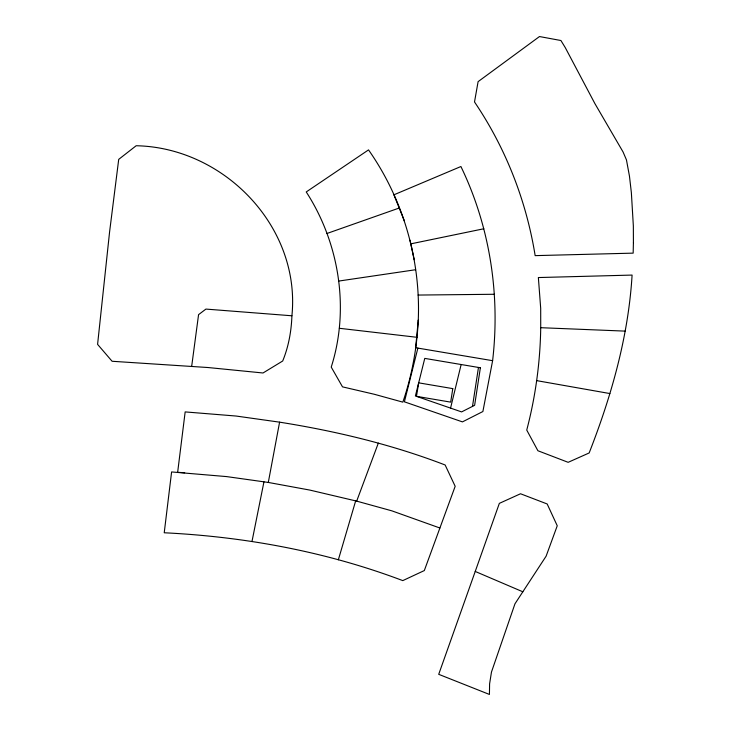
<?xml version="1.0" encoding="UTF-8"?>
<svg xmlns="http://www.w3.org/2000/svg" width="731" height="731" viewBox="0 0 731 731"><rect width="100%" height="100%" fill="white"/><g stroke="black" fill="none" stroke-linecap="round" stroke-linejoin="round"><path stroke-width="1.1" d="M418.269 320.032C420.745 259.87 403.165 199.207 368.525 149.892L306.234 191.942C339.294 243.03 349.829 308.857 331.225 367.099L342.51 386.863L374.345 394.283L402.845 402.141C411.918 375.697 416.981 347.956 418.269 320.032L415.665 347.728L492.612 360.685L482.889 411.526L462.431 421.888L404.398 401.822L417.876 348.102M291.916 315.783C300.861 226.738 223.942 147.47 136.167 145.743L118.714 159.358L109.586 231.91L97.588 344.365L112.099 361.269L208.015 367.529L263.014 372.984L282.696 361.004C288.581 346.64 291.367 331.253 291.916 315.783L205.923 309.085L198.567 314.65L191.659 366.496M540.721 327.698C540.218 362.22 535.512 396.677 526.74 430.075L537.906 450.744L568.151 462.321L589.159 452.955C611.445 396.019 628.422 336.361 632.087 275.075L538.363 277.552L540.693 308.299L540.721 327.698L625.106 331.116M492.612 360.685C500.342 294.666 489.925 226.482 460.905 166.522L393.899 194.821L404.453 221.064M472.491 406.399L478.467 367.446M268.304 482.442L279.589 422.162C335.958 431.107 391.798 444.494 445.142 464.989L455.175 486.298L424.318 570.564L402.79 580.615C326.593 551.768 245.497 536.755 164.228 532.771L171.602 471.943L226.61 476.594L268.304 482.442L309.789 490.072L356.682 501.119L378.338 443.096M251.994 541.433L263.946 481.857M450.561 408.099L461.151 364.522M338.343 559.809L355.677 500.845L391.88 510.85L439.898 528.01M475.232 571.45L499.346 503.367L520.527 493.763L547.172 503.97L557.25 525.772L546.112 556.181L514.962 603.815L491.47 672.063L489.596 683.869L489.432 694.45L438.71 674.32L475.232 571.45L522.839 591.79M326.921 233.5L399.455 207.942M410.804 243.852L483.821 228.766M338.709 281.07L415.601 269.73M418.077 295.059L494.394 294.273M184.678 472.756L177.651 472.308L185.162 411.909L236.113 416.04L279.589 422.162M339.348 328.283L416.981 337.302M536.572 380.613L609.873 393.552M410.027 240.234L414.221 259.724M633.412 242.701L633.165 253.136L535.156 255.631C526.32 200.705 505.706 148.046 474.51 101.965L478.101 81.644L539.487 36.55L560.915 40.516L565.255 47.588L594.906 103.619L623.077 151.993L626.458 159.915L629.464 176.171L631.365 192.673L633.348 225.934L633.412 242.701M480.377 367.766L474.629 405.312L461.59 411.909L415.4 395.964L424.766 358.391L480.377 367.766M452.791 388.627L450.671 402.132L416.469 396.33L418.671 382.843L452.791 388.627"/></g></svg>
